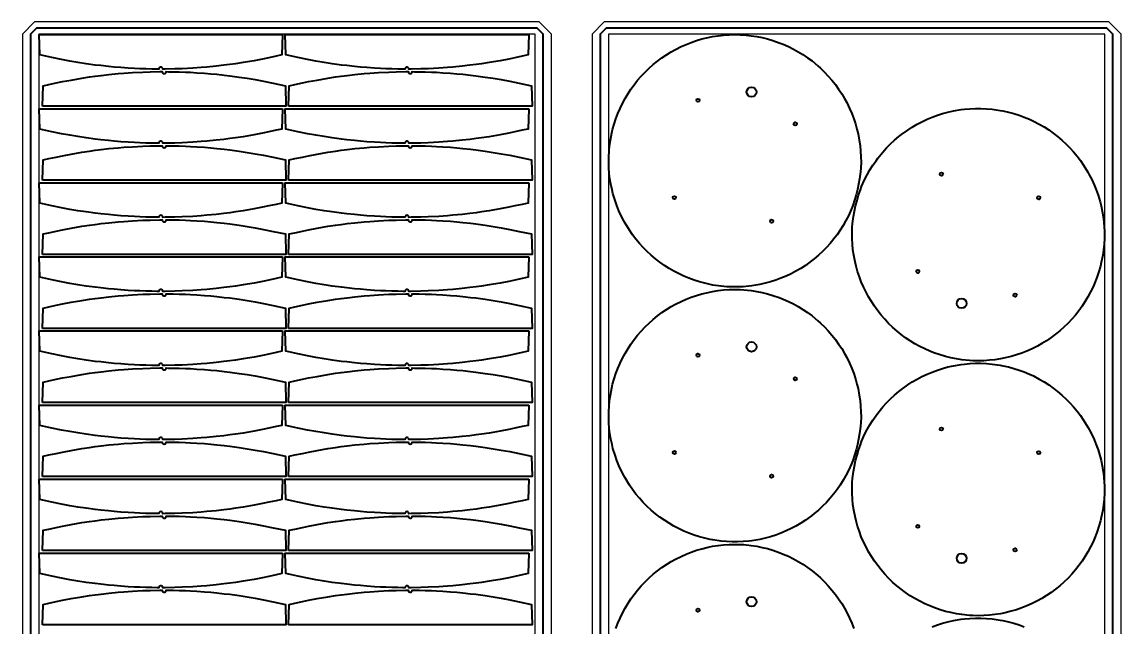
# Model space of a CAD drawing. Header units: millimetres. Extents: x -10628 to 24720, y -21829 to 4032.
# Drawn here: x 12248 to 14949, y -6631 to -5147 of the extents above; entities that cross this region are included whole.
import ezdxf
from ezdxf.enums import TextEntityAlignment as Align
from ezdxf.lldxf.tags import DXFTag

# ---------------------------------------------------------------- set-up
doc = ezdxf.new("R2010")
doc.units = ezdxf.units.MM
doc.layers.add('layer chu', color=7, linetype='Continuous', lineweight=9)
doc.layers.add('layer khung van cnc', color=7, linetype='Continuous', lineweight=25, true_color=0xfbf59b)
doc.layers.add('layer mau', color=7, linetype='Continuous')
doc.styles.add('Text Dim', font='arial.ttf')
tags = doc.linetypes.add('DATTRANHVAKEPVAN', pattern='A,32.156035,-1.521322,["DAT TRÁNH VA CHẠM KẸP VÁN",Text Dim,S=2.23494,R=0,X=0,Y=-0.877209],-47.8264', length=81.503757).pattern_tags.tags
tags[6] = DXFTag(74, 10)
tags = doc.linetypes.add('KVVIENMAY', pattern='A,46.311228,-10.280676,["KV VIỀN MÁY",Text Dim,S=10.028098,R=0,X=0,Y=-4.346144],-100.988212', length=157.580116).pattern_tags.tags
tags[6] = DXFTag(74, 10)

# ---------------------------------------------------------------- blocks, each defined once
blk = doc.blocks.new('khung van cnc')
at = {"color": 2, "linetype": 'DATTRANHVAKEPVAN', "lineweight": 5}
for p, q in [((-1453, -44.4), (-1148, -44.4)), ((-1148, -44.4), (-538.7, -44.4)), ((-539.1, -45.3), (-233, -44.4))]:
    blk.add_line(p, q, dxfattribs=at)
at = {"color": 250, "lineweight": 5}
blk.add_line((-1494.1, -99.4), (-193, -99.4), dxfattribs=at)
at = {"lineweight": 5}
blk.add_lwpolyline([(-193, -99.4), (-193, 2370.6), (-223, 2400.6), (-1463, 2400.6), (-1493, 2370.6), (-1493, -99.4)], close=True, dxfattribs=at)
at = {"color": 1, "linetype": 'KVVIENMAY'}
for points in [[(-511.9, -84.4), (-213, -84.4), (-213, 2370.6), (-228, 2385.6), (-1458, 2385.6), (-1473, 2370.6), (-1473, -84.4), (-1172.8, -84.4)], [(-1104, -84.4), (-567.2, -84.4)]]:
    blk.add_lwpolyline(points, dxfattribs=at)
at = {"lineweight": 5}
for points in [[(-513.5, -69.4), (-233, -69.4), (-233, 2370.6), (-1453, 2370.6), (-1453, -69.4), (-1173, -69.4)], [(-1123, -69.4), (-563.5, -69.4)]]:
    blk.add_lwpolyline(points, dxfattribs=at)
blk.add_lwpolyline([(-843, -551.3), (-1463, -551.3), (-1493, -521.3), (-1493, -99.4), (-843, -99.4)], close=True)
for centre in [(-1148, -69.4), (-538.5, -70.2)]:
    blk.add_circle(centre, 25, dxfattribs=at)
at = {"layer": 'layer mau'}
for points in [[(-843, -99.4), (-193, -99.4), (-193, -212.4), (-843, -212.4)], [(-843, -212.4), (-193, -212.4), (-193, -325.3), (-843, -325.3)], [(-843, -325.3), (-193, -325.3), (-193, -438.3), (-843, -438.3)], [(-843, -438.3), (-193, -438.3), (-193, -521.2), (-223, -551.2), (-843, -551.2)]]:
    blk.add_lwpolyline(points, close=True, dxfattribs=at)
at = {"color": 254, "lineweight": 5, "char_height": 50, "width": 647.53, "attachment_point": 5}
for s, insert in [('{\\fArial|b0|i0|c163|p34;Tên File}', (-1168.8, -155.9)), ('{\\fYu Gothic UI Semilight|b0|i0|c128|p34;Ván}', (-1168.8, -268.9)), ('{\\fYu Gothic UI Semilight|b0|i0|c128|p34;Đ\\fArial|b0|i0|c163|p34;ộ\\fYu Gothic UI Semilight|b0|i0|c128|p34; Dày Ván}', (-1168.8, -381.8)), ('{\\fYu Gothic UI Semilight|b0|i0|c128|p34;S\\fArial|b0|i0|c163|p34;ố\\fYu Gothic UI Semilight|b0|i0|c128|p34; L\\fArial|b0|i0|c163|p34;ượ\\fYu Gothic UI Semilight|b0|i0|c128|p34;ng Chi Ti\\fArial|b0|i0|c163|p34;ế\\fYu Gothic UI Semilight|b0|i0|c128|p34;t}', (-1168.8, -494.8))]:
    blk.add_mtext(s, dxfattribs=dict(at, insert=insert))
at = {"layer": 'layer mau'}
for tag, p in [('ÁGF', (-518, -155.9)), ('TENFILE', (-518, -268.9)), ('TENFILE', (-518, -381.8)), ('TENFILE', (-518, -494.8))]:
    blk.add_attdef(tag, text='', height=30, dxfattribs=at).set_placement(p, align=Align.MIDDLE_CENTER)

msp = doc.modelspace()

# ---------------------------------------------------------------- linework, layer by layer
for points in [[(12888.506, -5178.183), (12886.929, -5228.183), (12872.861, -5231.224), (12854.526, -5235.187), (12839.435, -5238.449), (12818.354, -5242.449), (12791.756, -5247.037), (12772.945, -5249.873), (12759.114, -5251.717), (12743.963, -5253.629), (12725.355, -5255.817), (12702.194, -5258.036), (12688.675, -5259.107), (12667.524, -5260.668), (12641.717, -5261.926), (12623.729, -5262.508), (12599.801, -5262.988), (12594.26, -5263.099), (12593.998, -5261.483), (12593.384, -5260.255), (12591.862, -5258.813), (12589.875, -5258.121), (12587.733, -5258.322), (12586.456, -5258.943), (12585.394, -5259.913), (12584.629, -5261.198), (12584.261, -5263.011), (12578.965, -5262.935), (12567.364, -5262.768), (12552.295, -5262.551), (12537.29, -5261.985), (12524.562, -5261.397), (12509.315, -5260.466), (12490.544, -5259.279), (12474.827, -5257.947), (12460.258, -5256.499), (12441.633, -5254.48), (12428.209, -5252.925), (12405.291, -5249.813), (12385.515, -5246.755), (12365.622, -5243.48), (12344.933, -5239.579), (12321.377, -5234.654), (12291.592, -5228.183), (12290.014, -5178.183)], [(13493.215, -5178.183), (13491.638, -5228.183), (13477.569, -5231.224), (13459.234, -5235.187), (13444.143, -5238.449), (13423.063, -5242.449), (13396.465, -5247.037), (13377.654, -5249.873), (13363.822, -5251.717), (13348.672, -5253.629), (13330.064, -5255.817), (13306.903, -5258.036), (13293.383, -5259.107), (13272.233, -5260.668), (13246.426, -5261.926), (13228.438, -5262.508), (13204.509, -5262.988), (13198.969, -5263.099), (13198.706, -5261.483), (13198.092, -5260.255), (13196.571, -5258.813), (13194.583, -5258.121), (13192.441, -5258.322), (13191.164, -5258.943), (13190.102, -5259.913), (13189.338, -5261.198), (13188.969, -5263.011), (13183.674, -5262.935), (13172.072, -5262.768), (13157.003, -5262.551), (13141.998, -5261.985), (13129.271, -5261.397), (13114.024, -5260.466), (13095.253, -5259.279), (13079.536, -5257.947), (13064.967, -5256.499), (13046.342, -5254.48), (13032.917, -5252.925), (13010, -5249.813), (12990.223, -5246.755), (12970.331, -5243.48), (12949.642, -5239.579), (12926.086, -5234.654), (12896.3, -5228.183), (12894.723, -5178.183)], [(14297.795, -5572.145), (14293.868, -5585.149), (14289.564, -5598.015), (14286.509, -5606.184), (14279.169, -5623.076), (14273.011, -5635.202), (14266.262, -5647.035), (14258.963, -5658.556), (14251.155, -5669.748), (14246.49, -5675.975), (14234.158, -5691.073), (14225.012, -5701.166), (14215.45, -5710.851), (14205.488, -5720.109), (14195.136, -5728.918), (14188.489, -5734.176), (14173.321, -5745.113), (14161.894, -5752.469), (14150.148, -5759.315), (14138.136, -5765.625), (14125.783, -5771.435), (14113.212, -5776.686), (14100.417, -5781.387), (14087.424, -5785.526), (14074.26, -5789.096), (14060.952, -5792.087), (14041.975, -5795.303), (14034.012, -5796.292), (14020.433, -5797.494), (14006.815, -5798.097), (13993.187, -5798.102), (13979.574, -5797.51), (13966.003, -5796.322), (13946.205, -5793.502), (13939.09, -5792.167), (13925.8, -5789.206), (13912.655, -5785.664), (13899.677, -5781.549), (13886.891, -5776.868), (13874.321, -5771.629), (13864.338, -5766.993), (13849.926, -5759.508), (13838.147, -5752.65), (13826.677, -5745.282), (13815.54, -5737.419), (13804.757, -5729.078), (13794.351, -5720.273), (13783.509, -5710.209), (13774.761, -5701.338), (13765.616, -5691.244), (13756.924, -5680.759), (13748.702, -5669.905), (13740.964, -5658.703), (13730.313, -5641.316), (13727.004, -5635.338), (13720.809, -5623.218), (13715.152, -5610.839), (13710.042, -5598.225), (13705.49, -5585.401), (13700.449, -5568.556), (13698.098, -5559.221), (13695.274, -5545.914), (13693.035, -5532.497), (13691.386, -5518.996), (13690.329, -5505.435), (13690.007, -5498.102), (13690.006, -5478.24), (13690.739, -5464.655), (13692.068, -5451.113), (13693.992, -5437.637), (13697.494, -5419.751), (13699.618, -5410.986), (13703.312, -5397.862), (13707.58, -5384.907), (13712.411, -5372.148), (13717.793, -5359.611), (13723.717, -5347.323), (13730.171, -5335.31), (13737.636, -5322.816), (13744.625, -5312.214), (13752.597, -5301.177), (13761.045, -5290.504), (13769.95, -5280.215), (13779.298, -5270.328), (13789.285, -5260.663), (13799.251, -5251.833), (13809.819, -5243.259), (13820.753, -5235.154), (13832.032, -5227.535), (13843.634, -5220.417), (13854.372, -5214.433), (13867.724, -5207.746), (13880.165, -5202.217), (13892.837, -5197.239), (13905.715, -5192.819), (13918.776, -5188.969), (13934.129, -5185.225), (13945.343, -5183.01), (13958.799, -5180.914), (13972.334, -5179.409), (13985.922, -5178.499), (13999.537, -5178.183), (14013.152, -5178.466), (14021.641, -5178.946), (14040.276, -5180.827), (14053.735, -5182.9), (14067.091, -5185.562), (14080.319, -5188.806), (14093.393, -5192.629), (14109.171, -5198.095), (14118.984, -5201.989), (14131.45, -5207.51), (14143.667, -5213.574), (14155.609, -5220.17), (14167.255, -5227.283), (14178.581, -5234.902), (14189.563, -5243.014), (14203.962, -5254.861), (14210.405, -5260.661), (14220.221, -5270.165), (14229.61, -5280.092), (14238.554, -5290.422), (14247.035, -5301.129), (14255.035, -5312.192), (14262.538, -5323.587), (14269.525, -5335.292), (14274.929, -5345.243), (14281.885, -5359.539), (14287.242, -5372.038), (14292.048, -5384.761), (14296.303, -5397.686), (14300.006, -5410.794), (14302.623, -5421.642), (14305.741, -5437.471), (14307.747, -5450.983), (14309.148, -5464.564), (14309.922, -5478.182), (14310.047, -5491.8), (14309.499, -5505.385), (14308.673, -5515.143), (14306.377, -5532.34), (14304.064, -5545.72), (14301.534, -5559.072)], [(12298.285, -5353.979), (12299.862, -5303.979), (12313.931, -5300.938), (12332.266, -5296.975), (12347.357, -5293.713), (12368.437, -5289.713), (12395.035, -5285.125), (12413.846, -5282.289), (12427.678, -5280.445), (12442.828, -5278.533), (12461.436, -5276.345), (12484.597, -5274.126), (12498.117, -5273.055), (12519.267, -5271.494), (12545.074, -5270.236), (12563.062, -5269.654), (12586.991, -5269.174), (12592.531, -5269.063), (12592.794, -5270.679), (12593.408, -5271.907), (12594.929, -5273.349), (12596.917, -5274.041), (12599.058, -5273.84), (12600.336, -5273.219), (12601.398, -5272.249), (12602.162, -5270.964), (12602.53, -5269.151), (12607.826, -5269.227), (12619.428, -5269.394), (12634.497, -5269.611), (12649.502, -5270.177), (12662.229, -5270.765), (12677.476, -5271.696), (12696.247, -5272.883), (12711.964, -5274.215), (12726.533, -5275.663), (12745.158, -5277.682), (12758.583, -5279.237), (12781.5, -5282.349), (12801.277, -5285.407), (12821.169, -5288.682), (12841.858, -5292.583), (12865.414, -5297.508), (12895.2, -5303.979), (12896.777, -5353.979)], [(12902.994, -5353.979), (12904.571, -5303.979), (12918.639, -5300.938), (12936.974, -5296.975), (12952.065, -5293.713), (12973.146, -5289.713), (12999.743, -5285.125), (13018.555, -5282.289), (13032.386, -5280.445), (13047.537, -5278.533), (13066.144, -5276.345), (13089.306, -5274.126), (13102.825, -5273.055), (13123.976, -5271.494), (13149.782, -5270.236), (13167.771, -5269.654), (13191.699, -5269.174), (13197.24, -5269.063), (13197.502, -5270.679), (13198.116, -5271.907), (13199.638, -5273.349), (13201.625, -5274.041), (13203.767, -5273.84), (13205.044, -5273.219), (13206.106, -5272.249), (13206.871, -5270.964), (13207.239, -5269.151), (13212.535, -5269.227), (13224.136, -5269.394), (13239.205, -5269.611), (13254.21, -5270.177), (13266.938, -5270.765), (13282.185, -5271.696), (13300.956, -5272.883), (13316.673, -5274.215), (13331.242, -5275.663), (13349.867, -5277.682), (13363.291, -5279.237), (13386.209, -5282.349), (13405.985, -5285.407), (13425.878, -5288.682), (13446.567, -5292.583), (13470.123, -5297.508), (13499.908, -5303.979), (13501.486, -5353.979)], [(12888.506, -5360.179), (12886.929, -5410.179), (12872.861, -5413.22), (12854.526, -5417.184), (12839.435, -5420.446), (12818.354, -5424.445), (12791.756, -5429.033), (12772.945, -5431.869), (12759.114, -5433.714), (12743.963, -5435.625), (12725.355, -5437.814), (12702.194, -5440.032), (12688.675, -5441.103), (12667.524, -5442.664), (12641.717, -5443.923), (12623.729, -5444.504), (12599.801, -5444.984), (12594.26, -5445.096), (12593.998, -5443.48), (12593.384, -5442.251), (12591.862, -5440.81), (12589.875, -5440.117), (12587.733, -5440.318), (12586.456, -5440.94), (12585.394, -5441.909), (12584.629, -5443.194), (12584.261, -5445.007), (12578.965, -5444.931), (12567.364, -5444.764), (12552.295, -5444.548), (12537.29, -5443.982), (12524.562, -5443.394), (12509.315, -5442.463), (12490.544, -5441.275), (12474.827, -5439.944), (12460.258, -5438.496), (12441.633, -5436.476), (12428.209, -5434.922), (12405.291, -5431.81), (12385.515, -5428.752), (12365.622, -5425.477), (12344.933, -5421.576), (12321.377, -5416.651), (12291.592, -5410.179), (12290.014, -5360.179)], [(13493.215, -5360.179), (13491.638, -5410.179), (13477.569, -5413.22), (13459.234, -5417.184), (13444.143, -5420.446), (13423.063, -5424.445), (13396.465, -5429.033), (13377.654, -5431.869), (13363.822, -5433.714), (13348.672, -5435.625), (13330.064, -5437.814), (13306.903, -5440.032), (13293.383, -5441.103), (13272.233, -5442.664), (13246.426, -5443.923), (13228.438, -5444.504), (13204.509, -5444.984), (13198.969, -5445.096), (13198.706, -5443.48), (13198.092, -5442.251), (13196.571, -5440.81), (13194.583, -5440.117), (13192.441, -5440.318), (13191.164, -5440.94), (13190.102, -5441.909), (13189.338, -5443.194), (13188.969, -5445.007), (13183.674, -5444.931), (13172.072, -5444.764), (13157.003, -5444.548), (13141.998, -5443.982), (13129.271, -5443.394), (13114.024, -5442.463), (13095.253, -5441.275), (13079.536, -5439.944), (13064.967, -5438.496), (13046.342, -5436.476), (13032.917, -5434.922), (13010, -5431.81), (12990.223, -5428.752), (12970.331, -5425.477), (12949.642, -5421.576), (12926.086, -5416.651), (12896.3, -5410.179), (12894.723, -5360.179)], [(14300.217, -5585.571), (14304.144, -5572.567), (14308.448, -5559.701), (14311.503, -5551.532), (14318.843, -5534.64), (14325.001, -5522.513), (14331.75, -5510.681), (14339.049, -5499.16), (14346.857, -5487.967), (14351.522, -5481.74), (14363.854, -5466.643), (14373, -5456.55), (14382.562, -5446.864), (14392.524, -5437.607), (14402.876, -5428.797), (14409.523, -5423.539), (14424.691, -5412.603), (14436.118, -5405.247), (14447.864, -5398.4), (14459.876, -5392.091), (14472.229, -5386.281), (14484.8, -5381.03), (14497.595, -5376.329), (14510.588, -5372.189), (14523.752, -5368.62), (14537.06, -5365.629), (14556.037, -5362.413), (14564, -5361.424), (14577.579, -5360.221), (14591.197, -5359.619), (14604.825, -5359.614), (14618.438, -5360.206), (14632.009, -5361.394), (14651.807, -5364.213), (14658.922, -5365.549), (14672.212, -5368.51), (14685.357, -5372.052), (14698.335, -5376.167), (14711.121, -5380.848), (14723.691, -5386.087), (14733.674, -5390.723), (14748.086, -5398.208), (14759.865, -5405.066), (14771.335, -5412.434), (14782.472, -5420.296), (14793.255, -5428.638), (14803.661, -5437.443), (14814.503, -5447.507), (14823.251, -5456.378), (14832.396, -5466.472), (14841.088, -5476.957), (14849.31, -5487.81), (14857.048, -5499.012), (14867.699, -5516.4), (14871.008, -5522.378), (14877.203, -5534.498), (14882.86, -5546.877), (14887.97, -5559.49), (14892.522, -5572.314), (14897.563, -5589.16), (14899.914, -5598.495), (14902.738, -5611.802), (14904.977, -5625.219), (14906.626, -5638.72), (14907.683, -5652.281), (14908.005, -5659.614), (14908.006, -5679.476), (14907.273, -5693.061), (14905.944, -5706.603), (14904.02, -5720.079), (14900.518, -5737.965), (14898.394, -5746.73), (14894.7, -5759.854), (14890.432, -5772.808), (14885.601, -5785.568), (14880.219, -5798.104), (14874.295, -5810.393), (14867.841, -5822.406), (14860.376, -5834.899), (14853.387, -5845.502), (14845.415, -5856.539), (14836.967, -5867.212), (14828.062, -5877.5), (14818.714, -5887.387), (14808.727, -5897.053), (14798.761, -5905.883), (14788.193, -5914.457), (14777.259, -5922.562), (14765.98, -5930.181), (14754.378, -5937.298), (14743.64, -5943.283), (14730.288, -5949.969), (14717.847, -5955.498), (14705.175, -5960.477), (14692.297, -5964.896), (14679.236, -5968.747), (14663.883, -5972.491), (14652.669, -5974.706), (14639.213, -5976.802), (14625.678, -5978.307), (14612.09, -5979.217), (14598.475, -5979.532), (14584.86, -5979.25), (14576.371, -5978.77), (14557.736, -5976.889), (14544.277, -5974.816), (14530.921, -5972.154), (14517.693, -5968.909), (14504.619, -5965.086), (14488.841, -5959.62), (14479.028, -5955.727), (14466.562, -5950.206), (14454.345, -5944.142), (14442.403, -5937.546), (14430.757, -5930.432), (14419.431, -5922.813), (14408.449, -5914.702), (14394.05, -5902.855), (14387.607, -5897.055), (14377.791, -5887.551), (14368.402, -5877.623), (14359.458, -5867.294), (14350.977, -5856.587), (14342.977, -5845.524), (14335.474, -5834.129), (14328.487, -5822.424), (14323.083, -5812.473), (14316.127, -5798.177), (14310.77, -5785.677), (14305.964, -5772.955), (14301.709, -5760.029), (14298.006, -5746.922), (14295.389, -5736.074), (14292.271, -5720.245), (14290.265, -5706.733), (14288.864, -5693.151), (14288.09, -5679.534), (14287.965, -5665.916), (14288.513, -5652.33), (14289.339, -5642.573), (14291.635, -5625.376), (14293.948, -5611.996), (14296.478, -5598.644)], [(12298.285, -5535.976), (12299.862, -5485.976), (12313.931, -5482.935), (12332.266, -5478.972), (12347.357, -5475.71), (12368.437, -5471.71), (12395.035, -5467.122), (12413.846, -5464.286), (12427.678, -5462.441), (12442.828, -5460.53), (12461.436, -5458.341), (12484.597, -5456.123), (12498.117, -5455.052), (12519.267, -5453.491), (12545.074, -5452.232), (12563.062, -5451.651), (12586.991, -5451.171), (12592.531, -5451.059), (12592.794, -5452.675), (12593.408, -5453.904), (12594.929, -5455.346), (12596.917, -5456.038), (12599.058, -5455.837), (12600.336, -5455.215), (12601.398, -5454.246), (12602.162, -5452.961), (12602.53, -5451.148), (12607.826, -5451.224), (12619.428, -5451.391), (12634.497, -5451.607), (12649.502, -5452.173), (12662.229, -5452.761), (12677.476, -5453.692), (12696.247, -5454.88), (12711.964, -5456.211), (12726.533, -5457.659), (12745.158, -5459.679), (12758.583, -5461.233), (12781.5, -5464.345), (12801.277, -5467.403), (12821.169, -5470.678), (12841.858, -5474.58), (12865.414, -5479.505), (12895.2, -5485.976), (12896.777, -5535.976)], [(12902.994, -5535.976), (12904.571, -5485.976), (12918.639, -5482.935), (12936.974, -5478.972), (12952.065, -5475.71), (12973.146, -5471.71), (12999.743, -5467.122), (13018.555, -5464.286), (13032.386, -5462.441), (13047.537, -5460.53), (13066.144, -5458.341), (13089.306, -5456.123), (13102.825, -5455.052), (13123.976, -5453.491), (13149.782, -5452.232), (13167.771, -5451.651), (13191.699, -5451.171), (13197.24, -5451.059), (13197.502, -5452.675), (13198.116, -5453.904), (13199.638, -5455.346), (13201.625, -5456.038), (13203.767, -5455.837), (13205.044, -5455.215), (13206.106, -5454.246), (13206.871, -5452.961), (13207.239, -5451.148), (13212.535, -5451.224), (13224.136, -5451.391), (13239.205, -5451.607), (13254.21, -5452.173), (13266.938, -5452.761), (13282.185, -5453.692), (13300.956, -5454.88), (13316.673, -5456.211), (13331.242, -5457.659), (13349.867, -5459.679), (13363.291, -5461.233), (13386.209, -5464.345), (13405.985, -5467.403), (13425.878, -5470.678), (13446.567, -5474.58), (13470.123, -5479.505), (13499.908, -5485.976), (13501.486, -5535.976)], [(12888.506, -5542.176), (12886.929, -5592.176), (12872.861, -5595.217), (12854.526, -5599.18), (12839.435, -5602.442), (12818.354, -5606.442), (12791.756, -5611.03), (12772.945, -5613.866), (12759.114, -5615.71), (12743.963, -5617.622), (12725.355, -5619.81), (12702.194, -5622.029), (12688.675, -5623.1), (12667.524, -5624.661), (12641.717, -5625.919), (12623.729, -5626.501), (12599.801, -5626.981), (12594.26, -5627.092), (12593.998, -5625.476), (12593.384, -5624.248), (12591.862, -5622.806), (12589.875, -5622.114), (12587.733, -5622.315), (12586.456, -5622.937), (12585.394, -5623.906), (12584.629, -5625.191), (12584.261, -5627.004), (12578.965, -5626.928), (12567.364, -5626.761), (12552.295, -5626.544), (12537.29, -5625.979), (12524.562, -5625.39), (12509.315, -5624.459), (12490.544, -5623.272), (12474.827, -5621.94), (12460.258, -5620.492), (12441.633, -5618.473), (12428.209, -5616.918), (12405.291, -5613.807), (12385.515, -5610.748), (12365.622, -5607.473), (12344.933, -5603.572), (12321.377, -5598.647), (12291.592, -5592.176), (12290.014, -5542.176)], [(13493.215, -5542.176), (13491.638, -5592.176), (13477.569, -5595.217), (13459.234, -5599.18), (13444.143, -5602.442), (13423.063, -5606.442), (13396.465, -5611.03), (13377.654, -5613.866), (13363.822, -5615.71), (13348.672, -5617.622), (13330.064, -5619.81), (13306.903, -5622.029), (13293.383, -5623.1), (13272.233, -5624.661), (13246.426, -5625.919), (13228.438, -5626.501), (13204.509, -5626.981), (13198.969, -5627.092), (13198.706, -5625.476), (13198.092, -5624.248), (13196.571, -5622.806), (13194.583, -5622.114), (13192.441, -5622.315), (13191.164, -5622.937), (13190.102, -5623.906), (13189.338, -5625.191), (13188.969, -5627.004), (13183.674, -5626.928), (13172.072, -5626.761), (13157.003, -5626.544), (13141.998, -5625.979), (13129.271, -5625.39), (13114.024, -5624.459), (13095.253, -5623.272), (13079.536, -5621.94), (13064.967, -5620.492), (13046.342, -5618.473), (13032.917, -5616.918), (13010, -5613.807), (12990.223, -5610.748), (12970.331, -5607.473), (12949.642, -5603.572), (12926.086, -5598.647), (12896.3, -5592.176), (12894.723, -5542.176)], [(12298.285, -5717.972), (12299.862, -5667.972), (12313.931, -5664.931), (12332.266, -5660.968), (12347.357, -5657.706), (12368.437, -5653.706), (12395.035, -5649.119), (12413.846, -5646.282), (12427.678, -5644.438), (12442.828, -5642.527), (12461.436, -5640.338), (12484.597, -5638.119), (12498.117, -5637.048), (12519.267, -5635.488), (12545.074, -5634.229), (12563.062, -5633.647), (12586.991, -5633.167), (12592.531, -5633.056), (12592.794, -5634.672), (12593.408, -5635.9), (12594.929, -5637.342), (12596.917, -5638.035), (12599.058, -5637.833), (12600.336, -5637.212), (12601.398, -5636.243), (12602.162, -5634.957), (12602.53, -5633.144), (12607.826, -5633.22), (12619.428, -5633.387), (12634.497, -5633.604), (12649.502, -5634.17), (12662.229, -5634.758), (12677.476, -5635.689), (12696.247, -5636.876), (12711.964, -5638.208), (12726.533, -5639.656), (12745.158, -5641.675), (12758.583, -5643.23), (12781.5, -5646.342), (12801.277, -5649.4), (12821.169, -5652.675), (12841.858, -5656.576), (12865.414, -5661.501), (12895.2, -5667.972), (12896.777, -5717.972)], [(12902.994, -5717.972), (12904.571, -5667.972), (12918.639, -5664.931), (12936.974, -5660.968), (12952.065, -5657.706), (12973.146, -5653.706), (12999.743, -5649.119), (13018.555, -5646.282), (13032.386, -5644.438), (13047.537, -5642.527), (13066.144, -5640.338), (13089.306, -5638.119), (13102.825, -5637.048), (13123.976, -5635.488), (13149.782, -5634.229), (13167.771, -5633.647), (13191.699, -5633.167), (13197.24, -5633.056), (13197.502, -5634.672), (13198.116, -5635.9), (13199.638, -5637.342), (13201.625, -5638.035), (13203.767, -5637.833), (13205.044, -5637.212), (13206.106, -5636.243), (13206.871, -5634.957), (13207.239, -5633.144), (13212.535, -5633.22), (13224.136, -5633.387), (13239.205, -5633.604), (13254.21, -5634.17), (13266.938, -5634.758), (13282.185, -5635.689), (13300.956, -5636.876), (13316.673, -5638.208), (13331.242, -5639.656), (13349.867, -5641.675), (13363.291, -5643.23), (13386.209, -5646.342), (13405.985, -5649.4), (13425.878, -5652.675), (13446.567, -5656.576), (13470.123, -5661.501), (13499.908, -5667.972), (13501.486, -5717.972)], [(12888.506, -5724.172), (12886.929, -5774.172), (12872.861, -5777.213), (12854.526, -5781.177), (12839.435, -5784.439), (12818.354, -5788.438), (12791.756, -5793.026), (12772.945, -5795.863), (12759.114, -5797.707), (12743.963, -5799.618), (12725.355, -5801.807), (12702.194, -5804.025), (12688.675, -5805.096), (12667.524, -5806.657), (12641.717, -5807.916), (12623.729, -5808.497), (12599.801, -5808.978), (12594.26, -5809.089), (12593.998, -5807.473), (12593.384, -5806.244), (12591.862, -5804.803), (12589.875, -5804.11), (12587.733, -5804.311), (12586.456, -5804.933), (12585.394, -5805.902), (12584.629, -5807.188), (12584.261, -5809), (12578.965, -5808.924), (12567.364, -5808.757), (12552.295, -5808.541), (12537.29, -5807.975), (12524.562, -5807.387), (12509.315, -5806.456), (12490.544, -5805.268), (12474.827, -5803.937), (12460.258, -5802.489), (12441.633, -5800.47), (12428.209, -5798.915), (12405.291, -5795.803), (12385.515, -5792.745), (12365.622, -5789.47), (12344.933, -5785.569), (12321.377, -5780.644), (12291.592, -5774.172), (12290.014, -5724.172)], [(13493.215, -5724.172), (13491.638, -5774.172), (13477.569, -5777.213), (13459.234, -5781.177), (13444.143, -5784.439), (13423.063, -5788.438), (13396.465, -5793.026), (13377.654, -5795.863), (13363.822, -5797.707), (13348.672, -5799.618), (13330.064, -5801.807), (13306.903, -5804.025), (13293.383, -5805.096), (13272.233, -5806.657), (13246.426, -5807.916), (13228.438, -5808.497), (13204.509, -5808.978), (13198.969, -5809.089), (13198.706, -5807.473), (13198.092, -5806.244), (13196.571, -5804.803), (13194.583, -5804.11), (13192.441, -5804.311), (13191.164, -5804.933), (13190.102, -5805.902), (13189.338, -5807.188), (13188.969, -5809), (13183.674, -5808.924), (13172.072, -5808.757), (13157.003, -5808.541), (13141.998, -5807.975), (13129.271, -5807.387), (13114.024, -5806.456), (13095.253, -5805.268), (13079.536, -5803.937), (13064.967, -5802.489), (13046.342, -5800.47), (13032.917, -5798.915), (13010, -5795.803), (12990.223, -5792.745), (12970.331, -5789.47), (12949.642, -5785.569), (12926.086, -5780.644), (12896.3, -5774.172), (12894.723, -5724.172)], [(14297.795, -6198.262), (14293.868, -6211.266), (14289.564, -6224.132), (14286.509, -6232.301), (14279.169, -6249.193), (14273.011, -6261.319), (14266.262, -6273.152), (14258.963, -6284.673), (14251.155, -6295.865), (14246.49, -6302.092), (14234.158, -6317.19), (14225.012, -6327.283), (14215.45, -6336.968), (14205.488, -6346.226), (14195.136, -6355.035), (14188.489, -6360.293), (14173.321, -6371.23), (14161.894, -6378.586), (14150.148, -6385.432), (14138.136, -6391.742), (14125.783, -6397.552), (14113.212, -6402.803), (14100.417, -6407.504), (14087.424, -6411.643), (14074.26, -6415.213), (14060.952, -6418.204), (14041.975, -6421.42), (14034.012, -6422.409), (14020.433, -6423.611), (14006.815, -6424.214), (13993.187, -6424.219), (13979.574, -6423.627), (13966.003, -6422.439), (13946.205, -6419.619), (13939.09, -6418.284), (13925.8, -6415.323), (13912.655, -6411.781), (13899.677, -6407.666), (13886.891, -6402.985), (13874.321, -6397.746), (13864.338, -6393.11), (13849.926, -6385.625), (13838.147, -6378.767), (13826.677, -6371.399), (13815.54, -6363.536), (13804.757, -6355.195), (13794.351, -6346.39), (13783.509, -6336.326), (13774.761, -6327.455), (13765.616, -6317.361), (13756.924, -6306.876), (13748.702, -6296.022), (13740.964, -6284.82), (13730.313, -6267.433), (13727.004, -6261.455), (13720.809, -6249.335), (13715.152, -6236.956), (13710.042, -6224.342), (13705.49, -6211.518), (13700.449, -6194.673), (13698.098, -6185.338), (13695.274, -6172.031), (13693.035, -6158.614), (13691.386, -6145.113), (13690.329, -6131.552), (13690.007, -6124.219), (13690.006, -6104.357), (13690.739, -6090.772), (13692.068, -6077.23), (13693.992, -6063.754), (13697.494, -6045.868), (13699.618, -6037.103), (13703.312, -6023.979), (13707.58, -6011.024), (13712.411, -5998.265), (13717.793, -5985.728), (13723.717, -5973.44), (13730.171, -5961.427), (13737.636, -5948.933), (13744.625, -5938.331), (13752.597, -5927.294), (13761.045, -5916.621), (13769.95, -5906.332), (13779.298, -5896.445), (13789.285, -5886.78), (13799.251, -5877.95), (13809.819, -5869.376), (13820.753, -5861.271), (13832.032, -5853.652), (13843.634, -5846.534), (13854.372, -5840.55), (13867.724, -5833.863), (13880.165, -5828.334), (13892.837, -5823.356), (13905.715, -5818.936), (13918.776, -5815.086), (13934.129, -5811.342), (13945.343, -5809.127), (13958.799, -5807.03), (13972.334, -5805.526), (13985.922, -5804.615), (13999.537, -5804.3), (14013.152, -5804.583), (14021.641, -5805.063), (14040.276, -5806.944), (14053.735, -5809.017), (14067.091, -5811.679), (14080.319, -5814.923), (14093.393, -5818.746), (14109.171, -5824.212), (14118.984, -5828.106), (14131.45, -5833.627), (14143.667, -5839.691), (14155.609, -5846.287), (14167.255, -5853.4), (14178.581, -5861.019), (14189.563, -5869.131), (14203.962, -5880.978), (14210.405, -5886.778), (14220.221, -5896.282), (14229.61, -5906.209), (14238.554, -5916.539), (14247.035, -5927.246), (14255.035, -5938.309), (14262.538, -5949.704), (14269.525, -5961.409), (14274.929, -5971.36), (14281.885, -5985.656), (14287.242, -5998.155), (14292.048, -6010.878), (14296.303, -6023.803), (14300.006, -6036.911), (14302.623, -6047.759), (14305.741, -6063.588), (14307.747, -6077.1), (14309.148, -6090.681), (14309.922, -6104.299), (14310.047, -6117.917), (14309.499, -6131.502), (14308.673, -6141.26), (14306.377, -6158.457), (14304.064, -6171.837), (14301.534, -6185.189)], [(12298.285, -5899.969), (12299.862, -5849.969), (12313.931, -5846.928), (12332.266, -5842.965), (12347.357, -5839.703), (12368.437, -5835.703), (12395.035, -5831.115), (12413.846, -5828.279), (12427.678, -5826.434), (12442.828, -5824.523), (12461.436, -5822.335), (12484.597, -5820.116), (12498.117, -5819.045), (12519.267, -5817.484), (12545.074, -5816.225), (12563.062, -5815.644), (12586.991, -5815.164), (12592.531, -5815.053), (12592.794, -5816.669), (12593.408, -5817.897), (12594.929, -5819.339), (12596.917, -5820.031), (12599.058, -5819.83), (12600.336, -5819.208), (12601.398, -5818.239), (12602.162, -5816.954), (12602.53, -5815.141), (12607.826, -5815.217), (12619.428, -5815.384), (12634.497, -5815.601), (12649.502, -5816.166), (12662.229, -5816.754), (12677.476, -5817.685), (12696.247, -5818.873), (12711.964, -5820.204), (12726.533, -5821.652), (12745.158, -5823.672), (12758.583, -5825.226), (12781.5, -5828.338), (12801.277, -5831.396), (12821.169, -5834.671), (12841.858, -5838.573), (12865.414, -5843.498), (12895.2, -5849.969), (12896.777, -5899.969)], [(12902.994, -5899.969), (12904.571, -5849.969), (12918.639, -5846.928), (12936.974, -5842.965), (12952.065, -5839.703), (12973.146, -5835.703), (12999.743, -5831.115), (13018.555, -5828.279), (13032.386, -5826.434), (13047.537, -5824.523), (13066.144, -5822.335), (13089.306, -5820.116), (13102.825, -5819.045), (13123.976, -5817.484), (13149.782, -5816.225), (13167.771, -5815.644), (13191.699, -5815.164), (13197.24, -5815.053), (13197.502, -5816.669), (13198.116, -5817.897), (13199.638, -5819.339), (13201.625, -5820.031), (13203.767, -5819.83), (13205.044, -5819.208), (13206.106, -5818.239), (13206.871, -5816.954), (13207.239, -5815.141), (13212.535, -5815.217), (13224.136, -5815.384), (13239.205, -5815.601), (13254.21, -5816.166), (13266.938, -5816.754), (13282.185, -5817.685), (13300.956, -5818.873), (13316.673, -5820.204), (13331.242, -5821.652), (13349.867, -5823.672), (13363.291, -5825.226), (13386.209, -5828.338), (13405.985, -5831.396), (13425.878, -5834.671), (13446.567, -5838.573), (13470.123, -5843.498), (13499.908, -5849.969), (13501.486, -5899.969)], [(12888.506, -5906.169), (12886.929, -5956.169), (12872.861, -5959.21), (12854.526, -5963.173), (12839.435, -5966.435), (12818.354, -5970.435), (12791.756, -5975.023), (12772.945, -5977.859), (12759.114, -5979.704), (12743.963, -5981.615), (12725.355, -5983.803), (12702.194, -5986.022), (12688.675, -5987.093), (12667.524, -5988.654), (12641.717, -5989.912), (12623.729, -5990.494), (12599.801, -5990.974), (12594.26, -5991.085), (12593.998, -5989.469), (12593.384, -5988.241), (12591.862, -5986.799), (12589.875, -5986.107), (12587.733, -5986.308), (12586.456, -5986.93), (12585.394, -5987.899), (12584.629, -5989.184), (12584.261, -5990.997), (12578.965, -5990.921), (12567.364, -5990.754), (12552.295, -5990.537), (12537.29, -5989.972), (12524.562, -5989.383), (12509.315, -5988.452), (12490.544, -5987.265), (12474.827, -5985.933), (12460.258, -5984.485), (12441.633, -5982.466), (12428.209, -5980.911), (12405.291, -5977.8), (12385.515, -5974.741), (12365.622, -5971.466), (12344.933, -5967.565), (12321.377, -5962.64), (12291.592, -5956.169), (12290.014, -5906.169)], [(13493.215, -5906.169), (13491.638, -5956.169), (13477.569, -5959.21), (13459.234, -5963.173), (13444.143, -5966.435), (13423.063, -5970.435), (13396.465, -5975.023), (13377.654, -5977.859), (13363.822, -5979.704), (13348.672, -5981.615), (13330.064, -5983.803), (13306.903, -5986.022), (13293.383, -5987.093), (13272.233, -5988.654), (13246.426, -5989.912), (13228.438, -5990.494), (13204.509, -5990.974), (13198.969, -5991.085), (13198.706, -5989.469), (13198.092, -5988.241), (13196.571, -5986.799), (13194.583, -5986.107), (13192.441, -5986.308), (13191.164, -5986.93), (13190.102, -5987.899), (13189.338, -5989.184), (13188.969, -5990.997), (13183.674, -5990.921), (13172.072, -5990.754), (13157.003, -5990.537), (13141.998, -5989.972), (13129.271, -5989.383), (13114.024, -5988.452), (13095.253, -5987.265), (13079.536, -5985.933), (13064.967, -5984.485), (13046.342, -5982.466), (13032.917, -5980.911), (13010, -5977.8), (12990.223, -5974.741), (12970.331, -5971.466), (12949.642, -5967.565), (12926.086, -5962.64), (12896.3, -5956.169), (12894.723, -5906.169)], [(14300.217, -6211.688), (14304.144, -6198.684), (14308.448, -6185.818), (14311.503, -6177.649), (14318.843, -6160.757), (14325.001, -6148.63), (14331.75, -6136.798), (14339.049, -6125.277), (14346.857, -6114.084), (14351.522, -6107.857), (14363.854, -6092.76), (14373, -6082.667), (14382.562, -6072.981), (14392.524, -6063.724), (14402.876, -6054.914), (14409.523, -6049.656), (14424.691, -6038.72), (14436.118, -6031.364), (14447.864, -6024.517), (14459.876, -6018.208), (14472.229, -6012.398), (14484.8, -6007.146), (14497.595, -6002.446), (14510.588, -5998.306), (14523.752, -5994.737), (14537.06, -5991.746), (14556.037, -5988.53), (14564, -5987.541), (14577.579, -5986.338), (14591.197, -5985.736), (14604.825, -5985.731), (14618.438, -5986.323), (14632.009, -5987.511), (14651.807, -5990.33), (14658.922, -5991.666), (14672.212, -5994.627), (14685.357, -5998.169), (14698.335, -6002.284), (14711.121, -6006.965), (14723.691, -6012.204), (14733.674, -6016.84), (14748.086, -6024.325), (14759.865, -6031.183), (14771.335, -6038.551), (14782.472, -6046.413), (14793.255, -6054.755), (14803.661, -6063.56), (14814.503, -6073.624), (14823.251, -6082.495), (14832.396, -6092.589), (14841.088, -6103.074), (14849.31, -6113.927), (14857.048, -6125.129), (14867.699, -6142.517), (14871.008, -6148.495), (14877.203, -6160.615), (14882.86, -6172.994), (14887.97, -6185.607), (14892.522, -6198.431), (14897.563, -6215.277), (14899.914, -6224.612), (14902.738, -6237.919), (14904.977, -6251.336), (14906.626, -6264.837), (14907.683, -6278.398), (14908.005, -6285.731), (14908.006, -6305.593), (14907.273, -6319.178), (14905.944, -6332.72), (14904.02, -6346.196), (14900.518, -6364.082), (14898.394, -6372.847), (14894.7, -6385.971), (14890.432, -6398.925), (14885.601, -6411.684), (14880.219, -6424.221), (14874.295, -6436.51), (14867.841, -6448.523), (14860.376, -6461.016), (14853.387, -6471.619), (14845.415, -6482.656), (14836.967, -6493.329), (14828.062, -6503.617), (14818.714, -6513.504), (14808.727, -6523.17), (14798.761, -6532), (14788.193, -6540.574), (14777.259, -6548.679), (14765.98, -6556.298), (14754.378, -6563.415), (14743.64, -6569.4), (14730.288, -6576.086), (14717.847, -6581.615), (14705.175, -6586.594), (14692.297, -6591.013), (14679.236, -6594.864), (14663.883, -6598.608), (14652.669, -6600.823), (14639.213, -6602.919), (14625.678, -6604.424), (14612.09, -6605.334), (14598.475, -6605.649), (14584.86, -6605.367), (14576.371, -6604.887), (14557.736, -6603.006), (14544.277, -6600.933), (14530.921, -6598.271), (14517.693, -6595.026), (14504.619, -6591.203), (14488.841, -6585.737), (14479.028, -6581.844), (14466.562, -6576.323), (14454.345, -6570.259), (14442.403, -6563.663), (14430.757, -6556.549), (14419.431, -6548.93), (14408.449, -6540.819), (14394.05, -6528.972), (14387.607, -6523.172), (14377.791, -6513.668), (14368.402, -6503.74), (14359.458, -6493.411), (14350.977, -6482.704), (14342.977, -6471.641), (14335.474, -6460.246), (14328.487, -6448.541), (14323.083, -6438.59), (14316.127, -6424.294), (14310.77, -6411.794), (14305.964, -6399.072), (14301.709, -6386.146), (14298.006, -6373.039), (14295.389, -6362.191), (14292.271, -6346.362), (14290.265, -6332.85), (14288.864, -6319.268), (14288.09, -6305.651), (14287.965, -6292.032), (14288.513, -6278.447), (14289.339, -6268.69), (14291.635, -6251.493), (14293.948, -6238.113), (14296.478, -6224.761)], [(12298.285, -6081.965), (12299.862, -6031.965), (12313.931, -6028.924), (12332.266, -6024.961), (12347.357, -6021.699), (12368.437, -6017.699), (12395.035, -6013.112), (12413.846, -6010.275), (12427.678, -6008.431), (12442.828, -6006.52), (12461.436, -6004.331), (12484.597, -6002.113), (12498.117, -6001.042), (12519.267, -5999.481), (12545.074, -5998.222), (12563.062, -5997.641), (12586.991, -5997.16), (12592.531, -5997.049), (12592.794, -5998.665), (12593.408, -5999.894), (12594.929, -6001.335), (12596.917, -6002.028), (12599.058, -6001.826), (12600.336, -6001.205), (12601.398, -6000.236), (12602.162, -5998.95), (12602.53, -5997.137), (12607.826, -5997.214), (12619.428, -5997.38), (12634.497, -5997.597), (12649.502, -5998.163), (12662.229, -5998.751), (12677.476, -5999.682), (12696.247, -6000.87), (12711.964, -6002.201), (12726.533, -6003.649), (12745.158, -6005.668), (12758.583, -6007.223), (12781.5, -6010.335), (12801.277, -6013.393), (12821.169, -6016.668), (12841.858, -6020.569), (12865.414, -6025.494), (12895.2, -6031.965), (12896.777, -6081.965)], [(12902.994, -6081.965), (12904.571, -6031.965), (12918.639, -6028.924), (12936.974, -6024.961), (12952.065, -6021.699), (12973.146, -6017.699), (12999.743, -6013.112), (13018.555, -6010.275), (13032.386, -6008.431), (13047.537, -6006.52), (13066.144, -6004.331), (13089.306, -6002.113), (13102.825, -6001.042), (13123.976, -5999.481), (13149.782, -5998.222), (13167.771, -5997.641), (13191.699, -5997.16), (13197.24, -5997.049), (13197.502, -5998.665), (13198.116, -5999.894), (13199.638, -6001.335), (13201.625, -6002.028), (13203.767, -6001.826), (13205.044, -6001.205), (13206.106, -6000.236), (13206.871, -5998.95), (13207.239, -5997.137), (13212.535, -5997.214), (13224.136, -5997.38), (13239.205, -5997.597), (13254.21, -5998.163), (13266.938, -5998.751), (13282.185, -5999.682), (13300.956, -6000.87), (13316.673, -6002.201), (13331.242, -6003.649), (13349.867, -6005.668), (13363.291, -6007.223), (13386.209, -6010.335), (13405.985, -6013.393), (13425.878, -6016.668), (13446.567, -6020.569), (13470.123, -6025.494), (13499.908, -6031.965), (13501.486, -6081.965)], [(12888.506, -6088.165), (12886.929, -6138.165), (12872.861, -6141.206), (12854.526, -6145.17), (12839.435, -6148.432), (12818.354, -6152.432), (12791.756, -6157.019), (12772.945, -6159.856), (12759.114, -6161.7), (12743.963, -6163.611), (12725.355, -6165.8), (12702.194, -6168.018), (12688.675, -6169.089), (12667.524, -6170.65), (12641.717, -6171.909), (12623.729, -6172.49), (12599.801, -6172.971), (12594.26, -6173.082), (12593.998, -6171.466), (12593.384, -6170.237), (12591.862, -6168.796), (12589.875, -6168.103), (12587.733, -6168.305), (12586.456, -6168.926), (12585.394, -6169.895), (12584.629, -6171.181), (12584.261, -6172.994), (12578.965, -6172.917), (12567.364, -6172.751), (12552.295, -6172.534), (12537.29, -6171.968), (12524.562, -6171.38), (12509.315, -6170.449), (12490.544, -6169.261), (12474.827, -6167.93), (12460.258, -6166.482), (12441.633, -6164.463), (12428.209, -6162.908), (12405.291, -6159.796), (12385.515, -6156.738), (12365.622, -6153.463), (12344.933, -6149.562), (12321.377, -6144.637), (12291.592, -6138.165), (12290.014, -6088.165)], [(13493.215, -6088.165), (13491.638, -6138.165), (13477.569, -6141.206), (13459.234, -6145.17), (13444.143, -6148.432), (13423.063, -6152.432), (13396.465, -6157.019), (13377.654, -6159.856), (13363.822, -6161.7), (13348.672, -6163.611), (13330.064, -6165.8), (13306.903, -6168.018), (13293.383, -6169.089), (13272.233, -6170.65), (13246.426, -6171.909), (13228.438, -6172.49), (13204.509, -6172.971), (13198.969, -6173.082), (13198.706, -6171.466), (13198.092, -6170.237), (13196.571, -6168.796), (13194.583, -6168.103), (13192.441, -6168.305), (13191.164, -6168.926), (13190.102, -6169.895), (13189.338, -6171.181), (13188.969, -6172.994), (13183.674, -6172.917), (13172.072, -6172.751), (13157.003, -6172.534), (13141.998, -6171.968), (13129.271, -6171.38), (13114.024, -6170.449), (13095.253, -6169.261), (13079.536, -6167.93), (13064.967, -6166.482), (13046.342, -6164.463), (13032.917, -6162.908), (13010, -6159.796), (12990.223, -6156.738), (12970.331, -6153.463), (12949.642, -6149.562), (12926.086, -6144.637), (12896.3, -6138.165), (12894.723, -6088.165)], [(12298.285, -6263.962), (12299.862, -6213.962), (12313.931, -6210.921), (12332.266, -6206.958), (12347.357, -6203.696), (12368.437, -6199.696), (12395.035, -6195.108), (12413.846, -6192.272), (12427.678, -6190.427), (12442.828, -6188.516), (12461.436, -6186.328), (12484.597, -6184.109), (12498.117, -6183.038), (12519.267, -6181.477), (12545.074, -6180.219), (12563.062, -6179.637), (12586.991, -6179.157), (12592.531, -6179.046), (12592.794, -6180.662), (12593.408, -6181.89), (12594.929, -6183.332), (12596.917, -6184.024), (12599.058, -6183.823), (12600.336, -6183.201), (12601.398, -6182.232), (12602.162, -6180.947), (12602.53, -6179.134), (12607.826, -6179.21), (12619.428, -6179.377), (12634.497, -6179.594), (12649.502, -6180.159), (12662.229, -6180.748), (12677.476, -6181.679), (12696.247, -6182.866), (12711.964, -6184.197), (12726.533, -6185.645), (12745.158, -6187.665), (12758.583, -6189.22), (12781.5, -6192.331), (12801.277, -6195.39), (12821.169, -6198.665), (12841.858, -6202.566), (12865.414, -6207.491), (12895.2, -6213.962), (12896.777, -6263.962)], [(12902.994, -6263.962), (12904.571, -6213.962), (12918.639, -6210.921), (12936.974, -6206.958), (12952.065, -6203.696), (12973.146, -6199.696), (12999.743, -6195.108), (13018.555, -6192.272), (13032.386, -6190.427), (13047.537, -6188.516), (13066.144, -6186.328), (13089.306, -6184.109), (13102.825, -6183.038), (13123.976, -6181.477), (13149.782, -6180.219), (13167.771, -6179.637), (13191.699, -6179.157), (13197.24, -6179.046), (13197.502, -6180.662), (13198.116, -6181.89), (13199.638, -6183.332), (13201.625, -6184.024), (13203.767, -6183.823), (13205.044, -6183.201), (13206.106, -6182.232), (13206.871, -6180.947), (13207.239, -6179.134), (13212.535, -6179.21), (13224.136, -6179.377), (13239.205, -6179.594), (13254.21, -6180.159), (13266.938, -6180.748), (13282.185, -6181.679), (13300.956, -6182.866), (13316.673, -6184.197), (13331.242, -6185.645), (13349.867, -6187.665), (13363.291, -6189.22), (13386.209, -6192.331), (13405.985, -6195.39), (13425.878, -6198.665), (13446.567, -6202.566), (13470.123, -6207.491), (13499.908, -6213.962), (13501.486, -6263.962)], [(12888.506, -6270.162), (12886.929, -6320.162), (12872.861, -6323.203), (12854.526, -6327.166), (12839.435, -6330.428), (12818.354, -6334.428), (12791.756, -6339.016), (12772.945, -6341.852), (12759.114, -6343.697), (12743.963, -6345.608), (12725.355, -6347.796), (12702.194, -6350.015), (12688.675, -6351.086), (12667.524, -6352.647), (12641.717, -6353.906), (12623.729, -6354.487), (12599.801, -6354.967), (12594.26, -6355.078), (12593.998, -6353.462), (12593.384, -6352.234), (12591.862, -6350.792), (12589.875, -6350.1), (12587.733, -6350.301), (12586.456, -6350.923), (12585.394, -6351.892), (12584.629, -6353.177), (12584.261, -6354.99), (12578.965, -6354.914), (12567.364, -6354.747), (12552.295, -6354.53), (12537.29, -6353.965), (12524.562, -6353.377), (12509.315, -6352.446), (12490.544, -6351.258), (12474.827, -6349.927), (12460.258, -6348.479), (12441.633, -6346.459), (12428.209, -6344.905), (12405.291, -6341.793), (12385.515, -6338.735), (12365.622, -6335.46), (12344.933, -6331.558), (12321.377, -6326.633), (12291.592, -6320.162), (12290.014, -6270.162)], [(13493.215, -6270.162), (13491.638, -6320.162), (13477.569, -6323.203), (13459.234, -6327.166), (13444.143, -6330.428), (13423.063, -6334.428), (13396.465, -6339.016), (13377.654, -6341.852), (13363.822, -6343.697), (13348.672, -6345.608), (13330.064, -6347.796), (13306.903, -6350.015), (13293.383, -6351.086), (13272.233, -6352.647), (13246.426, -6353.906), (13228.438, -6354.487), (13204.509, -6354.967), (13198.969, -6355.078), (13198.706, -6353.462), (13198.092, -6352.234), (13196.571, -6350.792), (13194.583, -6350.1), (13192.441, -6350.301), (13191.164, -6350.923), (13190.102, -6351.892), (13189.338, -6353.177), (13188.969, -6354.99), (13183.674, -6354.914), (13172.072, -6354.747), (13157.003, -6354.53), (13141.998, -6353.965), (13129.271, -6353.377), (13114.024, -6352.446), (13095.253, -6351.258), (13079.536, -6349.927), (13064.967, -6348.479), (13046.342, -6346.459), (13032.917, -6344.905), (13010, -6341.793), (12990.223, -6338.735), (12970.331, -6335.46), (12949.642, -6331.558), (12926.086, -6326.633), (12896.3, -6320.162), (12894.723, -6270.162)], [(12298.285, -6445.959), (12299.862, -6395.959), (12313.931, -6392.918), (12332.266, -6388.954), (12347.357, -6385.692), (12368.437, -6381.693), (12395.035, -6377.105), (12413.846, -6374.268), (12427.678, -6372.424), (12442.828, -6370.513), (12461.436, -6368.324), (12484.597, -6366.106), (12498.117, -6365.035), (12519.267, -6363.474), (12545.074, -6362.215), (12563.062, -6361.634), (12586.991, -6361.153), (12592.531, -6361.042), (12592.794, -6362.658), (12593.408, -6363.887), (12594.929, -6365.328), (12596.917, -6366.021), (12599.058, -6365.82), (12600.336, -6365.198), (12601.398, -6364.229), (12602.162, -6362.943), (12602.53, -6361.131), (12607.826, -6361.207), (12619.428, -6361.374), (12634.497, -6361.59), (12649.502, -6362.156), (12662.229, -6362.744), (12677.476, -6363.675), (12696.247, -6364.863), (12711.964, -6366.194), (12726.533, -6367.642), (12745.158, -6369.661), (12758.583, -6371.216), (12781.5, -6374.328), (12801.277, -6377.386), (12821.169, -6380.661), (12841.858, -6384.562), (12865.414, -6389.487), (12895.2, -6395.959), (12896.777, -6445.959)], [(12902.994, -6445.959), (12904.571, -6395.959), (12918.639, -6392.918), (12936.974, -6388.954), (12952.065, -6385.692), (12973.146, -6381.693), (12999.743, -6377.105), (13018.555, -6374.268), (13032.386, -6372.424), (13047.537, -6370.513), (13066.144, -6368.324), (13089.306, -6366.106), (13102.825, -6365.035), (13123.976, -6363.474), (13149.782, -6362.215), (13167.771, -6361.634), (13191.699, -6361.153), (13197.24, -6361.042), (13197.502, -6362.658), (13198.116, -6363.887), (13199.638, -6365.328), (13201.625, -6366.021), (13203.767, -6365.82), (13205.044, -6365.198), (13206.106, -6364.229), (13206.871, -6362.943), (13207.239, -6361.131), (13212.535, -6361.207), (13224.136, -6361.374), (13239.205, -6361.59), (13254.21, -6362.156), (13266.938, -6362.744), (13282.185, -6363.675), (13300.956, -6364.863), (13316.673, -6366.194), (13331.242, -6367.642), (13349.867, -6369.661), (13363.291, -6371.216), (13386.209, -6374.328), (13405.985, -6377.386), (13425.878, -6380.661), (13446.567, -6384.562), (13470.123, -6389.487), (13499.908, -6395.959), (13501.486, -6445.959)], [(12888.506, -6452.159), (12886.929, -6502.159), (12872.861, -6505.2), (12854.526, -6509.163), (12839.435, -6512.425), (12818.354, -6516.425), (12791.756, -6521.012), (12772.945, -6523.849), (12759.114, -6525.693), (12743.963, -6527.604), (12725.355, -6529.793), (12702.194, -6532.012), (12688.675, -6533.083), (12667.524, -6534.643), (12641.717, -6535.902), (12623.729, -6536.483), (12599.801, -6536.964), (12594.26, -6537.075), (12593.998, -6535.459), (12593.384, -6534.231), (12591.862, -6532.789), (12589.875, -6532.096), (12587.733, -6532.298), (12586.456, -6532.919), (12585.394, -6533.888), (12584.629, -6535.174), (12584.261, -6536.987), (12578.965, -6536.911), (12567.364, -6536.744), (12552.295, -6536.527), (12537.29, -6535.961), (12524.562, -6535.373), (12509.315, -6534.442), (12490.544, -6533.254), (12474.827, -6531.923), (12460.258, -6530.475), (12441.633, -6528.456), (12428.209, -6526.901), (12405.291, -6523.789), (12385.515, -6520.731), (12365.622, -6517.456), (12344.933, -6513.555), (12321.377, -6508.63), (12291.592, -6502.159), (12290.014, -6452.159)], [(13493.215, -6452.159), (13491.638, -6502.159), (13477.569, -6505.2), (13459.234, -6509.163), (13444.143, -6512.425), (13423.063, -6516.425), (13396.465, -6521.012), (13377.654, -6523.849), (13363.822, -6525.693), (13348.672, -6527.604), (13330.064, -6529.793), (13306.903, -6532.012), (13293.383, -6533.083), (13272.233, -6534.643), (13246.426, -6535.902), (13228.438, -6536.483), (13204.509, -6536.964), (13198.969, -6537.075), (13198.706, -6535.459), (13198.092, -6534.231), (13196.571, -6532.789), (13194.583, -6532.096), (13192.441, -6532.298), (13191.164, -6532.919), (13190.102, -6533.888), (13189.338, -6535.174), (13188.969, -6536.987), (13183.674, -6536.911), (13172.072, -6536.744), (13157.003, -6536.527), (13141.998, -6535.961), (13129.271, -6535.373), (13114.024, -6534.442), (13095.253, -6533.254), (13079.536, -6531.923), (13064.967, -6530.475), (13046.342, -6528.456), (13032.917, -6526.901), (13010, -6523.789), (12990.223, -6520.731), (12970.331, -6517.456), (12949.642, -6513.555), (12926.086, -6508.63), (12896.3, -6502.159), (12894.723, -6452.159)], [(12298.285, -6627.955), (12299.862, -6577.955), (12313.931, -6574.914), (12332.266, -6570.951), (12347.357, -6567.689), (12368.437, -6563.689), (12395.035, -6559.101), (12413.846, -6556.265), (12427.678, -6554.421), (12442.828, -6552.509), (12461.436, -6550.321), (12484.597, -6548.102), (12498.117, -6547.031), (12519.267, -6545.47), (12545.074, -6544.212), (12563.062, -6543.63), (12586.991, -6543.15), (12592.531, -6543.039), (12592.794, -6544.655), (12593.408, -6545.883), (12594.929, -6547.325), (12596.917, -6548.017), (12599.058, -6547.816), (12600.336, -6547.194), (12601.398, -6546.225), (12602.162, -6544.94), (12602.53, -6543.127), (12607.826, -6543.203), (12619.428, -6543.37), (12634.497, -6543.587), (12649.502, -6544.152), (12662.229, -6544.741), (12677.476, -6545.672), (12696.247, -6546.859), (12711.964, -6548.191), (12726.533, -6549.639), (12745.158, -6551.658), (12758.583, -6553.213), (12781.5, -6556.324), (12801.277, -6559.383), (12821.169, -6562.658), (12841.858, -6566.559), (12865.414, -6571.484), (12895.2, -6577.955), (12896.777, -6627.955)], [(12902.994, -6627.955), (12904.571, -6577.955), (12918.639, -6574.914), (12936.974, -6570.951), (12952.065, -6567.689), (12973.146, -6563.689), (12999.743, -6559.101), (13018.555, -6556.265), (13032.386, -6554.421), (13047.537, -6552.509), (13066.144, -6550.321), (13089.306, -6548.102), (13102.825, -6547.031), (13123.976, -6545.47), (13149.782, -6544.212), (13167.771, -6543.63), (13191.699, -6543.15), (13197.24, -6543.039), (13197.502, -6544.655), (13198.116, -6545.883), (13199.638, -6547.325), (13201.625, -6548.017), (13203.767, -6547.816), (13205.044, -6547.194), (13206.106, -6546.225), (13206.871, -6544.94), (13207.239, -6543.127), (13212.535, -6543.203), (13224.136, -6543.37), (13239.205, -6543.587), (13254.21, -6544.152), (13266.938, -6544.741), (13282.185, -6545.672), (13300.956, -6546.859), (13316.673, -6548.191), (13331.242, -6549.639), (13349.867, -6551.658), (13363.291, -6553.213), (13386.209, -6556.324), (13405.985, -6559.383), (13425.878, -6562.658), (13446.567, -6566.559), (13470.123, -6571.484), (13499.908, -6577.955), (13501.486, -6627.955)]]:
    msp.add_lwpolyline(points, close=True)
for points in [[(13707.58, -6637.141), (13712.411, -6624.382), (13717.793, -6611.845), (13723.717, -6599.557), (13730.171, -6587.544), (13737.636, -6575.05), (13744.625, -6564.448), (13752.597, -6553.411), (13761.045, -6542.738), (13769.95, -6532.449), (13779.298, -6522.562), (13789.285, -6512.897), (13799.251, -6504.067), (13809.819, -6495.493), (13820.753, -6487.388), (13832.032, -6479.769), (13843.634, -6472.651), (13854.372, -6466.667), (13867.724, -6459.98), (13880.165, -6454.451), (13892.837, -6449.473), (13905.715, -6445.053), (13918.776, -6441.203), (13934.129, -6437.459), (13945.343, -6435.244), (13958.799, -6433.147), (13972.334, -6431.643), (13985.922, -6430.732), (13999.537, -6430.417), (14013.152, -6430.7), (14021.641, -6431.18), (14040.276, -6433.061), (14053.735, -6435.134), (14067.091, -6437.796), (14080.319, -6441.04), (14093.393, -6444.863), (14109.171, -6450.329), (14118.984, -6454.223), (14131.45, -6459.744), (14143.667, -6465.808), (14155.609, -6472.404), (14167.255, -6479.517), (14178.581, -6487.136), (14189.563, -6495.248), (14203.962, -6507.095), (14210.405, -6512.895), (14220.221, -6522.399), (14229.61, -6532.326), (14238.554, -6542.656), (14247.035, -6553.363), (14255.035, -6564.426), (14262.538, -6575.821), (14269.525, -6587.526), (14274.929, -6597.477), (14281.885, -6611.773), (14287.242, -6624.272), (14292.048, -6636.995)], [(14484.8, -6633.263), (14497.595, -6628.563), (14510.588, -6624.423), (14523.752, -6620.854), (14537.06, -6617.863), (14556.037, -6614.647), (14564, -6613.658), (14577.579, -6612.455), (14591.197, -6611.852), (14604.825, -6611.848), (14618.438, -6612.44), (14632.009, -6613.628), (14651.807, -6616.447), (14658.922, -6617.783), (14672.212, -6620.744), (14685.357, -6624.286), (14698.335, -6628.401), (14711.121, -6633.082)]]:
    msp.add_lwpolyline(points)
for centre, radius in [((14040.903, -5319.092), 12), ((13909.342, -5339.63), 4), ((14148.397, -5397.673), 4), ((14507.658, -5520.988), 4), ((13851.299, -5578.685), 4), ((14746.713, -5579.031), 4), ((14090.354, -5636.728), 4), ((14449.615, -5760.043), 4), ((14557.109, -5838.624), 12), ((14688.67, -5818.086), 4), ((14040.903, -5945.209), 12), ((13909.342, -5965.747), 4), ((14148.397, -6023.79), 4), ((14507.658, -6147.105), 4), ((13851.299, -6204.802), 4), ((14746.713, -6205.148), 4), ((14090.354, -6262.845), 4), ((14449.615, -6386.16), 4), ((14557.109, -6464.741), 12), ((14688.67, -6444.203), 4), ((14040.903, -6571.326), 12), ((13909.342, -6591.864), 4)]:
    msp.add_circle(centre, radius)

# ---------------------------------------------------------------- block references
at = {"layer": 'layer khung van cnc'}
ref = msp.add_blockref('khung van cnc', (13742.01, -7547.743), dxfattribs=at)
ref.add_attrib('TENFILE', '52PCS', dxfattribs={"layer": 'layer chu', "lineweight": 5, "height": 30, "style": 'Text Dim'}).set_placement((13224.006, -8042.502), align=Align.MIDDLE_CENTER)
ref.add_attrib('TENFILE', '15MM', dxfattribs={"layer": 'layer chu', "height": 30, "style": 'Text Dim'}).set_placement((13224.006, -7929.554), align=Align.MIDDLE_CENTER)
ref.add_attrib('TENFILE', 'PLW', dxfattribs={"layer": 'layer chu', "height": 30, "style": 'Text Dim'}).set_placement((13224.006, -7816.605), align=Align.MIDDLE_CENTER)
ref.add_attrib('ÁGF', 'FILE5', dxfattribs={"layer": 'layer chu', "height": 30, "style": 'Text Dim'}).set_placement((13224.006, -7703.657), align=Align.TOP_CENTER)
ref = msp.add_blockref('khung van cnc', (15142.01, -7547.743), dxfattribs=at)
ref.add_attrib('TENFILE', '6PCS', dxfattribs={"layer": 'layer chu', "lineweight": 5, "height": 30, "style": 'Text Dim'}).set_placement((14624.006, -8042.502), align=Align.MIDDLE_CENTER)
ref.add_attrib('TENFILE', '15MM', dxfattribs={"layer": 'layer chu', "height": 30, "style": 'Text Dim'}).set_placement((14624.006, -7929.554), align=Align.MIDDLE_CENTER)
ref.add_attrib('TENFILE', 'PLW', dxfattribs={"layer": 'layer chu', "height": 30, "style": 'Text Dim'}).set_placement((14624.006, -7816.605), align=Align.MIDDLE_CENTER)
ref.add_attrib('ÁGF', 'FILE6', dxfattribs={"layer": 'layer chu', "height": 30, "style": 'Text Dim'}).set_placement((14624.006, -7703.657), align=Align.TOP_CENTER)

doc.saveas('drawing.dxf')
